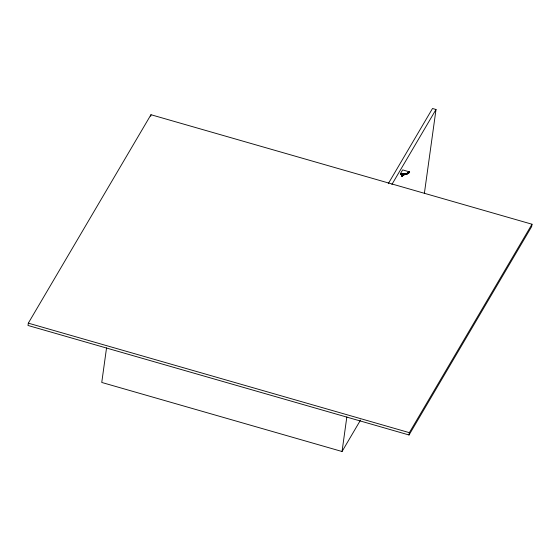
<?xml version="1.0" encoding="UTF-8"?>
<svg xmlns="http://www.w3.org/2000/svg" width="560" height="560" viewBox="0 0 560 560"><rect width="100%" height="100%" fill="white"/><g stroke="black" fill="none" stroke-linecap="round" stroke-linejoin="round"><path stroke-width="0.84" d="M408.541 172.158C410.662 171.857 409.885 172.396 405.258 174.426C404.047 175.84 397.635 173.355 402.206 174.132C403.634 176.533 413.455 170.17 407.953 172.914M402.206 174.132C395.836 173.18 407.911 176.176 409.416 172.102M407.379 173.754L406.917 173.565M403.452 174.356L403.655 174.727L405.937 174.069L402.199 174.335L400.337 173.929L405.832 174.223L402.038 174.552C400.827 177.975 404.117 173.439 402.703 175.399C401.975 176.365 401.17 175.791 401.681 174.475M402.297 175.854C401.247 176.099 402.857 175.693 402.745 174.531L402.094 175.945M402.584 175.595L402.059 175.889L402.521 174.335M400.575 174.209L402.129 174.636L402.206 174.258M405.181 174.538L408.737 172.928C395.794 176.848 408.338 174.398 409.57 171.99M28.322 323.148L28 325.472L409.031 434.987L531.678 226.555L532 224.224L150.969 114.716L28.322 323.148L409.353 432.656L532 224.224M106.547 347.872L101.752 382.452L342.041 451.507L360.563 420.028M150.752 116.27L150.969 114.716M342.041 451.507L346.836 416.934M424.382 193.34L436.016 109.501L432.509 108.493L388.262 183.687M409.031 434.987L409.353 432.656M406.609 173.887L405.755 173.88M400.337 173.929L404.103 174.398L402.164 174.405M400.589 174.083L403.76 174.545M402.052 175.826L401.653 175.7M407.645 173.334L406.602 173.369M404.061 174.426L400.316 173.894L402.654 169.883L409.605 171.934M391.902 184.457L436.016 109.501M403.284 174.293L401.695 174.783M402.122 175.861L401.961 175.959M402.899 174.881L401.695 175.133M401.912 175.924L402.353 175.784M402.71 175.308L401.653 175.623M402.703 175.399L402.269 175.889M407.505 173.523L408.051 172.802M408.366 172.977L409.15 172.088M408.485 173.026L409.353 172.116M401.03 173.887L400.617 174.342M402.605 175.511L401.94 175.875M406.21 174.104L407.659 173.194M406.266 174.132L408.247 172.921M406.378 174.16L408.772 172.83L407.33 173.754M405.279 174.3L407.526 173.572L403.774 174.405M405.034 174.517L406.553 174.069M403.844 174.209L405.594 174.048M403.62 174.685L405.258 174.426M401.884 175.882L402.269 175.735M400.337 173.852L404.131 174.279M400.358 173.901L402.206 174.314"/></g></svg>
